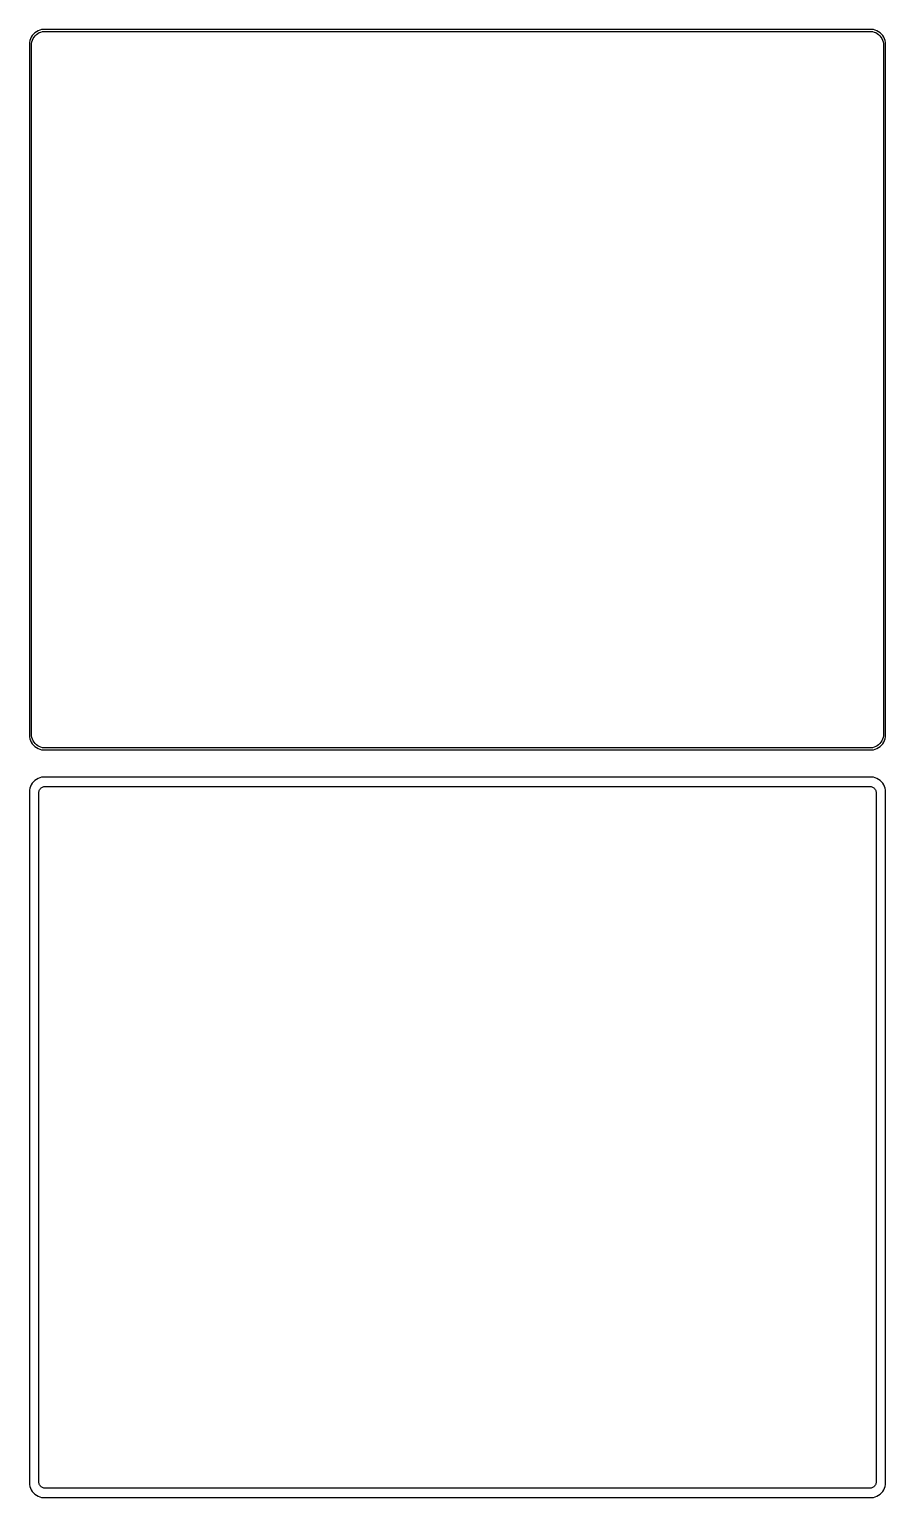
# Model space of a CAD drawing. Header units: metres. Extents: x -142 to 142, y 378 to 867.
import ezdxf

# ---------------------------------------------------------------- set-up
doc = ezdxf.new("R2010")
doc.units = ezdxf.units.M

msp = doc.modelspace()

# ---------------------------------------------------------------- linework, layer by layer
for p, q in [((-140.687, 865.853), (-141.145, 865.423)), ((-140.179, 866.222), (-140.687, 865.853)), ((-139.629, 866.524), (-140.179, 866.222)), ((-140.168, 865.278), (-139.703, 865.616)), ((-139.703, 865.616), (-139.199, 865.893)), ((-139.045, 866.755), (-139.629, 866.524)), ((-139.199, 865.893), (-138.665, 866.104)), ((-138.437, 866.911), (-139.045, 866.755)), ((-138.665, 866.104), (-138.108, 866.247)), ((-137.814, 866.99), (-138.437, 866.911)), ((-138.108, 866.247), (-137.537, 866.319)), ((137.814, 866.99), (-137.814, 866.99)), ((-137.537, 866.319), (137.537, 866.319)), ((137.537, 866.319), (138.108, 866.247)), ((138.437, 866.911), (137.814, 866.99)), ((138.108, 866.247), (138.665, 866.104)), ((139.045, 866.755), (138.437, 866.911)), ((138.665, 866.104), (139.199, 865.893)), ((139.629, 866.524), (139.045, 866.755)), ((139.199, 865.893), (139.703, 865.616)), ((140.179, 866.222), (139.629, 866.524)), ((139.703, 865.616), (140.168, 865.278)), ((140.687, 865.853), (140.179, 866.222)), ((141.145, 865.423), (140.687, 865.853)), ((-142.461, 862.627), (-142.5, 862)), ((-142.5, 862), (-142.5, 632)), ((-142.343, 863.243), (-142.461, 862.627)), ((-142.149, 863.841), (-142.343, 863.243)), ((-141.882, 864.409), (-142.149, 863.841)), ((-141.545, 864.939), (-141.882, 864.409)), ((-141.828, 861.75), (-141.792, 862.324)), ((-141.828, 632.25), (-141.828, 861.75)), ((-141.792, 862.324), (-141.685, 862.889)), ((-141.685, 862.889), (-141.507, 863.435)), ((-141.145, 865.423), (-141.545, 864.939)), ((-141.507, 863.435), (-141.262, 863.956)), ((-141.262, 863.956), (-140.954, 864.441)), ((-140.954, 864.441), (-140.588, 864.884)), ((-140.588, 864.884), (-140.168, 865.278)), ((140.168, 865.278), (140.588, 864.884)), ((140.588, 864.884), (140.954, 864.441)), ((140.954, 864.441), (141.262, 863.956)), ((141.545, 864.939), (141.145, 865.423)), ((141.262, 863.956), (141.507, 863.435)), ((141.507, 863.435), (141.685, 862.889)), ((141.882, 864.409), (141.545, 864.939)), ((141.685, 862.889), (141.792, 862.324)), ((141.792, 862.324), (141.828, 861.75)), ((141.828, 861.75), (141.828, 632.25)), ((142.149, 863.841), (141.882, 864.409)), ((142.343, 863.243), (142.149, 863.841)), ((142.461, 862.627), (142.343, 863.243)), ((142.5, 862), (142.461, 862.627)), ((142.5, 632), (142.5, 862)), ((-142.5, 632), (-142.461, 631.373)), ((-142.461, 631.373), (-142.343, 630.757)), ((-141.792, 631.676), (-141.828, 632.25)), ((-141.685, 631.111), (-141.792, 631.676)), ((-141.507, 630.565), (-141.685, 631.111)), ((141.685, 631.111), (141.507, 630.565)), ((141.792, 631.676), (141.685, 631.111)), ((141.828, 632.25), (141.792, 631.676)), ((142.343, 630.757), (142.461, 631.373)), ((142.461, 631.373), (142.5, 632)), ((-142.343, 630.757), (-142.149, 630.159)), ((-142.149, 630.159), (-141.882, 629.591)), ((-141.882, 629.591), (-141.545, 629.061)), ((-141.545, 629.061), (-141.145, 628.577)), ((-141.262, 630.044), (-141.507, 630.565)), ((-140.954, 629.559), (-141.262, 630.044)), ((-141.145, 628.577), (-140.687, 628.147)), ((-140.588, 629.116), (-140.954, 629.559)), ((-140.687, 628.147), (-140.179, 627.778)), ((-140.168, 628.722), (-140.588, 629.116)), ((-140.179, 627.778), (-139.629, 627.476)), ((-139.703, 628.384), (-140.168, 628.722)), ((-139.199, 628.107), (-139.703, 628.384)), ((-139.629, 627.476), (-139.045, 627.245)), ((-138.665, 627.896), (-139.199, 628.107)), ((-139.045, 627.245), (-138.437, 627.089)), ((-138.108, 627.753), (-138.665, 627.896)), ((-138.437, 627.089), (-137.814, 627.01)), ((-137.537, 627.681), (-138.108, 627.753)), ((-137.814, 627.01), (137.814, 627.01)), ((137.537, 627.681), (-137.537, 627.681)), ((138.108, 627.753), (137.537, 627.681)), ((137.814, 627.01), (138.437, 627.089)), ((138.665, 627.896), (138.108, 627.753)), ((138.437, 627.089), (139.045, 627.245)), ((139.199, 628.107), (138.665, 627.896)), ((139.045, 627.245), (139.629, 627.476)), ((139.703, 628.384), (139.199, 628.107)), ((139.629, 627.476), (140.179, 627.778)), ((140.168, 628.722), (139.703, 628.384)), ((140.588, 629.116), (140.168, 628.722)), ((140.179, 627.778), (140.687, 628.147)), ((140.954, 629.559), (140.588, 629.116)), ((140.687, 628.147), (141.145, 628.577)), ((141.262, 630.044), (140.954, 629.559)), ((141.145, 628.577), (141.545, 629.061)), ((141.507, 630.565), (141.262, 630.044)), ((141.545, 629.061), (141.882, 629.591)), ((141.882, 629.591), (142.149, 630.159)), ((142.149, 630.159), (142.343, 630.757)), ((-141.145, 616.423), (-141.545, 615.939)), ((-140.687, 616.853), (-141.145, 616.423)), ((-140.179, 617.222), (-140.687, 616.853)), ((-139.629, 617.524), (-140.179, 617.222)), ((-139.045, 617.755), (-139.629, 617.524)), ((-138.437, 617.911), (-139.045, 617.755)), ((-137.814, 617.99), (-138.437, 617.911)), ((137.814, 617.99), (-137.814, 617.99)), ((138.437, 617.911), (137.814, 617.99)), ((139.045, 617.755), (138.437, 617.911)), ((139.629, 617.524), (139.045, 617.755)), ((140.179, 617.222), (139.629, 617.524)), ((140.687, 616.853), (140.179, 617.222)), ((141.145, 616.423), (140.687, 616.853)), ((141.545, 615.939), (141.145, 616.423)), ((-142.461, 613.627), (-142.5, 613)), ((-142.5, 613), (-142.5, 383)), ((-142.343, 614.243), (-142.461, 613.627)), ((-142.149, 614.841), (-142.343, 614.243)), ((-141.882, 615.409), (-142.149, 614.841)), ((-141.545, 615.939), (-141.882, 615.409)), ((-139.36, 612.75), (-139.343, 613.014)), ((-139.36, 383.25), (-139.36, 612.75)), ((-139.343, 613.014), (-139.293, 613.275)), ((-139.293, 613.275), (-139.211, 613.527)), ((-139.211, 613.527), (-139.099, 613.766)), ((-139.099, 613.766), (-138.957, 613.99)), ((-138.957, 613.99), (-138.788, 614.194)), ((-138.788, 614.194), (-138.595, 614.376)), ((-138.595, 614.376), (-138.38, 614.531)), ((-138.38, 614.531), (-138.148, 614.659)), ((-138.148, 614.659), (-137.902, 614.756)), ((-137.902, 614.756), (-137.645, 614.822)), ((-137.645, 614.822), (-137.382, 614.855)), ((-137.382, 614.855), (137.382, 614.855)), ((137.382, 614.855), (137.645, 614.822)), ((137.645, 614.822), (137.902, 614.756)), ((137.902, 614.756), (138.148, 614.659)), ((138.148, 614.659), (138.38, 614.531)), ((138.38, 614.531), (138.595, 614.376)), ((138.595, 614.376), (138.788, 614.194)), ((138.788, 614.194), (138.957, 613.99)), ((138.957, 613.99), (139.099, 613.766)), ((139.099, 613.766), (139.211, 613.527)), ((139.211, 613.527), (139.293, 613.275)), ((139.293, 613.275), (139.343, 613.014)), ((139.343, 613.014), (139.36, 612.75)), ((139.36, 612.75), (139.36, 383.25)), ((141.882, 615.409), (141.545, 615.939)), ((142.149, 614.841), (141.882, 615.409)), ((142.343, 614.243), (142.149, 614.841)), ((142.461, 613.627), (142.343, 614.243)), ((142.5, 613), (142.461, 613.627)), ((142.5, 383), (142.5, 613)), ((-142.5, 383), (-142.461, 382.373)), ((-142.461, 382.373), (-142.343, 381.757)), ((-142.343, 381.757), (-142.149, 381.159)), ((-139.343, 382.986), (-139.36, 383.25)), ((-139.293, 382.725), (-139.343, 382.986)), ((-139.211, 382.473), (-139.293, 382.725)), ((-139.099, 382.234), (-139.211, 382.473)), ((-138.957, 382.01), (-139.099, 382.234)), ((-138.788, 381.806), (-138.957, 382.01)), ((-138.595, 381.624), (-138.788, 381.806)), ((-138.38, 381.469), (-138.595, 381.624)), ((-138.148, 381.341), (-138.38, 381.469)), ((138.38, 381.469), (138.148, 381.341)), ((138.595, 381.624), (138.38, 381.469)), ((138.788, 381.806), (138.595, 381.624)), ((138.957, 382.01), (138.788, 381.806)), ((139.099, 382.234), (138.957, 382.01)), ((139.211, 382.473), (139.099, 382.234)), ((139.293, 382.725), (139.211, 382.473)), ((139.343, 382.986), (139.293, 382.725)), ((139.36, 383.25), (139.343, 382.986)), ((142.149, 381.159), (142.343, 381.757)), ((142.343, 381.757), (142.461, 382.373)), ((142.461, 382.373), (142.5, 383)), ((-142.149, 381.159), (-141.882, 380.591)), ((-141.882, 380.591), (-141.545, 380.061)), ((-141.545, 380.061), (-141.145, 379.577)), ((-141.145, 379.577), (-140.687, 379.147)), ((-140.687, 379.147), (-140.179, 378.778)), ((-140.179, 378.778), (-139.629, 378.476)), ((-139.629, 378.476), (-139.045, 378.245)), ((-139.045, 378.245), (-138.437, 378.089)), ((-138.437, 378.089), (-137.814, 378.01)), ((-137.902, 381.244), (-138.148, 381.341)), ((-137.645, 381.178), (-137.902, 381.244)), ((-137.814, 378.01), (137.814, 378.01)), ((-137.382, 381.145), (-137.645, 381.178)), ((137.382, 381.145), (-137.382, 381.145)), ((137.645, 381.178), (137.382, 381.145)), ((137.902, 381.244), (137.645, 381.178)), ((137.814, 378.01), (138.437, 378.089)), ((138.148, 381.341), (137.902, 381.244)), ((138.437, 378.089), (139.045, 378.245)), ((139.045, 378.245), (139.629, 378.476)), ((139.629, 378.476), (140.179, 378.778)), ((140.179, 378.778), (140.687, 379.147)), ((140.687, 379.147), (141.145, 379.577)), ((141.145, 379.577), (141.545, 380.061)), ((141.545, 380.061), (141.882, 380.591)), ((141.882, 380.591), (142.149, 381.159))]:
    msp.add_line(p, q)

doc.saveas('drawing.dxf')
